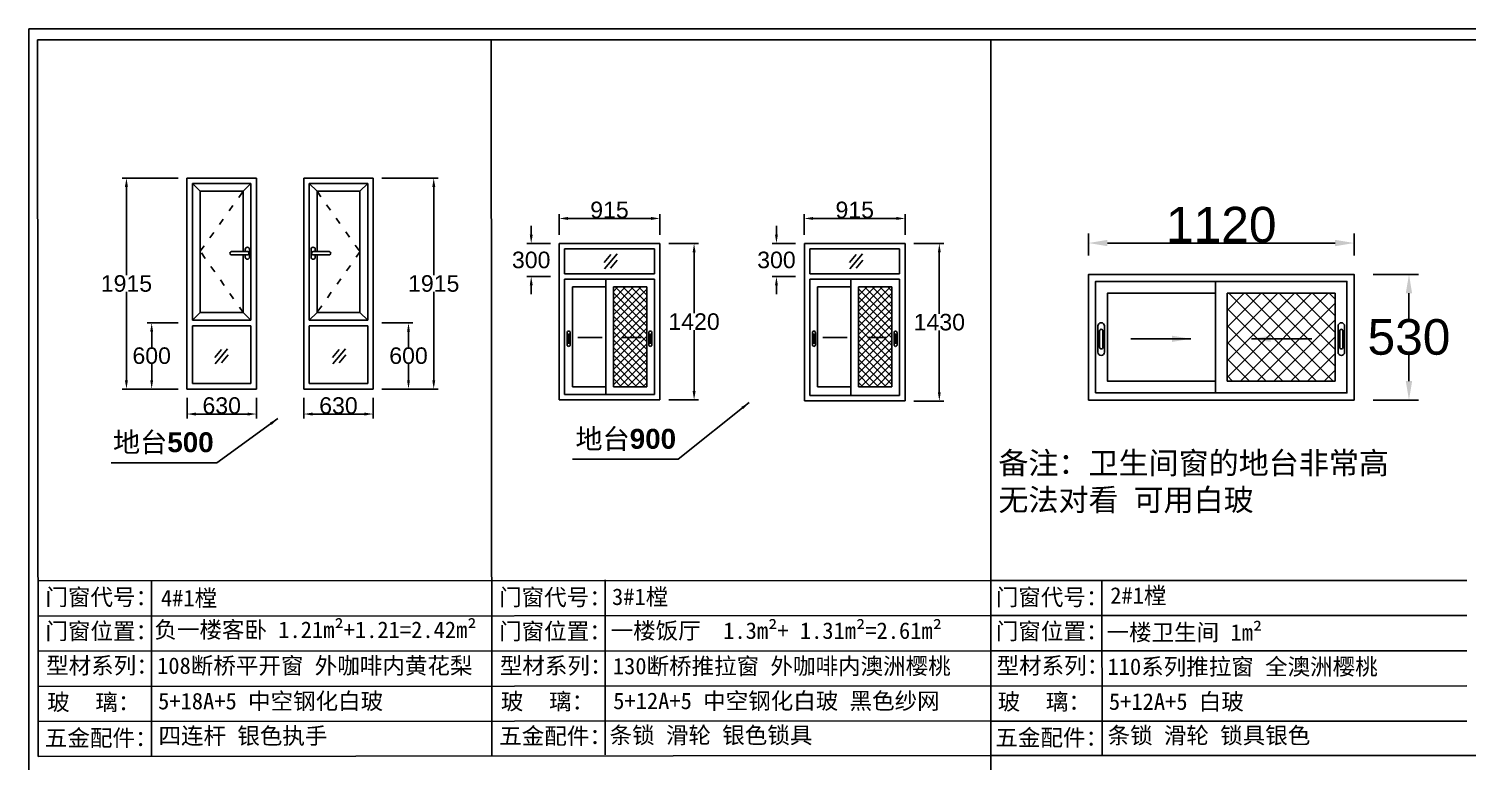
# Model space of a CAD drawing. Header units: inches. Extents: x -138455 to 599497, y -747149 to 13167.
# Drawn here: x 102585 to 115646, y -99263 to -92614 of the extents above; entities that cross this region are included whole.
import ezdxf

# ---------------------------------------------------------------- set-up
doc = ezdxf.new("R2010")
doc.units = ezdxf.units.IN
doc.header["$MEASUREMENT"] = 0
doc.header["$PDMODE"] = 35
doc.header["$PDSIZE"] = -3
doc.linetypes.add('ACAD_ISO03W100', pattern=[30, 12, -18])
doc.layers.add('0 @ 1', color=7, linetype='Continuous')
doc.styles.add('Annotative', font='arialbd.ttf')
doc.styles.get("Standard").update_dxf_attribs({"font": 'arial.ttf'})
doc.dimstyles.get("Standard").update_dxf_attribs({"dimtxt": 80, "dimasz": 70, "dimexe": 40, "dimexo": 80, "dimgap": 0, "dimtad": 1, "dimtih": 1, "dimtoh": 1, "dimdec": 0, "dimzin": 0, "dimdsep": 46, "dimtxsty": 'Standard', "dimcen": 0.09, "dimadec": 0, "dimazin": 0, "dimtfac": 1, "dimtdec": 0, "dimtofl": 0, "dimtmove": 0, "dimatfit": 3, "dimfxl": 0, "dimtolj": 1, "dimtzin": 0, "dimarcsym": 0})

# ---------------------------------------------------------------- blocks, each defined once
blk = doc.blocks.new('*D761')
at = {"color": 0, "lineweight": -2, "transparency": 16777216}
for p, q in [((108396, -94563), (108666, -94563)), ((108626, -94643), (108626, -95196)), ((108626, -95903), (108626, -95349)), ((108396, -95983), (108666, -95983))]:
    blk.add_line(p, q, dxfattribs=at)
at = {"color": 0, "transparency": 16777216}
for points in [[(108613, -94643), (108640, -94643), (108626, -94563)], [(108613, -95903), (108640, -95903), (108626, -95983)]]:
    blk.add_solid(points, dxfattribs=at)
at = {"layer": 'Defpoints', "color": 0, "transparency": 16777216}
for p in [(108316, -94563), (108316, -95983), (108626, -95983)]:
    blk.add_point(p, dxfattribs=at)
at = {"color": 0, "transparency": 16777216, "insert": (108626, -95273), "char_height": 150, "attachment_point": 5}
blk.add_mtext('\\A1;1420', dxfattribs=at)
blk = doc.blocks.new('*D762')
at = {"color": 0, "lineweight": -2, "transparency": 16777216}
for p, q in [((107401, -94483), (107401, -94296)), ((108316, -94483), (108316, -94296)), ((108236, -94336), (107481, -94336))]:
    blk.add_line(p, q, dxfattribs=at)
at = {"color": 0, "transparency": 16777216}
for points in [[(107481, -94322), (107481, -94349), (107401, -94336)], [(108236, -94322), (108236, -94349), (108316, -94336)]]:
    blk.add_solid(points, dxfattribs=at)
at = {"layer": 'Defpoints', "color": 0, "transparency": 16777216}
for p in [(107401, -94336), (107401, -94563), (108316, -94563)]:
    blk.add_point(p, dxfattribs=at)
at = {"color": 0, "transparency": 16777216, "insert": (107858, -94259), "char_height": 150, "attachment_point": 5}
blk.add_mtext('\\A1;915', dxfattribs=at)
blk = doc.blocks.new('*D763')
at = {"color": 0, "lineweight": -2, "transparency": 16777216}
for p, q in [((107147, -94483), (107147, -94403)), ((107321, -94563), (107107, -94563)), ((107321, -94863), (107107, -94863)), ((107147, -94943), (107147, -95023))]:
    blk.add_line(p, q, dxfattribs=at)
at = {"color": 0, "transparency": 16777216}
for points in [[(107134, -94483), (107161, -94483), (107147, -94563)], [(107134, -94943), (107161, -94943), (107147, -94863)]]:
    blk.add_solid(points, dxfattribs=at)
at = {"layer": 'Defpoints', "color": 0, "transparency": 16777216}
for p in [(107147, -94563), (107401, -94563), (107401, -94863)]:
    blk.add_point(p, dxfattribs=at)
at = {"color": 0, "transparency": 16777216, "insert": (107147, -94713), "char_height": 150, "attachment_point": 5}
blk.add_mtext('\\A1;300', dxfattribs=at)
blk = doc.blocks.new('123as')
at = {"color": 0}
for p, q in [((90189, 51387), (90252, 51462)), ((90194, 51330), (90312, 51470)), ((90251, 51335), (90314, 51410))]:
    blk.add_line(p, q, dxfattribs=at)
blk = doc.blocks.new('123z')
at = {"color": 0}
for points in [[(94078.4, 52755), (94078.4, 52755, 0.414214), (94088.4, 52765), (94088.4, 52845, 0.414214), (94078.4, 52855), (94078.4, 52855, 0.414214), (94068.4, 52845), (94068.4, 52765, 0.414214)], [(94078.4, 52775), (94078.4, 52775, 0.414214), (94083.4, 52780), (94083.4, 52830, 0.414214), (94078.4, 52835), (94078.4, 52835, 0.414214), (94073.4, 52830), (94073.4, 52780, 0.414214)]]:
    blk.add_lwpolyline(points, format="xyb", close=True, dxfattribs=at)
blk = doc.blocks.new('*D764')
at = {"color": 0, "lineweight": -2, "transparency": 16777216}
for p, q in [((110622, -94563), (110893, -94563)), ((110853, -94643), (110853, -95201)), ((110853, -95913), (110853, -95354)), ((110622, -95993), (110893, -95993))]:
    blk.add_line(p, q, dxfattribs=at)
at = {"color": 0, "transparency": 16777216}
for points in [[(110840, -94643), (110866, -94643), (110853, -94563)], [(110840, -95913), (110866, -95913), (110853, -95993)]]:
    blk.add_solid(points, dxfattribs=at)
at = {"layer": 'Defpoints', "color": 0, "transparency": 16777216}
for p in [(110542, -94563), (110542, -95993), (110853, -95993)]:
    blk.add_point(p, dxfattribs=at)
at = {"color": 0, "transparency": 16777216, "insert": (110853, -95278), "char_height": 150, "attachment_point": 5}
blk.add_mtext('\\A1;1430', dxfattribs=at)
blk = doc.blocks.new('*D765')
at = {"color": 0, "lineweight": -2, "transparency": 16777216}
for p, q in [((109627, -94483), (109627, -94296)), ((110542, -94483), (110542, -94296)), ((110462, -94336), (109707, -94336))]:
    blk.add_line(p, q, dxfattribs=at)
at = {"color": 0, "transparency": 16777216}
for points in [[(109707, -94322), (109707, -94349), (109627, -94336)], [(110462, -94322), (110462, -94349), (110542, -94336)]]:
    blk.add_solid(points, dxfattribs=at)
at = {"layer": 'Defpoints', "color": 0, "transparency": 16777216}
for p in [(109627, -94336), (109627, -94563), (110542, -94563)]:
    blk.add_point(p, dxfattribs=at)
at = {"color": 0, "transparency": 16777216, "insert": (110085, -94259), "char_height": 150, "attachment_point": 5}
blk.add_mtext('\\A1;915', dxfattribs=at)
blk = doc.blocks.new('*D766')
at = {"color": 0, "lineweight": -2, "transparency": 16777216}
for p, q in [((109374, -94483), (109374, -94403)), ((109547, -94563), (109334, -94563)), ((109547, -94863), (109334, -94863)), ((109374, -94943), (109374, -95023))]:
    blk.add_line(p, q, dxfattribs=at)
at = {"color": 0, "transparency": 16777216}
for points in [[(109361, -94483), (109387, -94483), (109374, -94563)], [(109361, -94943), (109387, -94943), (109374, -94863)]]:
    blk.add_solid(points, dxfattribs=at)
at = {"layer": 'Defpoints', "color": 0, "transparency": 16777216}
for p in [(109374, -94563), (109627, -94563), (109627, -94863)]:
    blk.add_point(p, dxfattribs=at)
at = {"color": 0, "transparency": 16777216, "insert": (109374, -94713), "char_height": 150, "attachment_point": 5}
blk.add_mtext('\\A1;300', dxfattribs=at)
blk = doc.blocks.new('*D767')
at = {"color": 0, "lineweight": -2, "transparency": 16777216}
for p, q in [((104022, -95964), (104022, -96151)), ((104652, -95964), (104652, -96151)), ((104572, -96111), (104102, -96111))]:
    blk.add_line(p, q, dxfattribs=at)
at = {"color": 0, "transparency": 16777216}
for points in [[(104102, -96098), (104102, -96125), (104022, -96111)], [(104572, -96098), (104572, -96125), (104652, -96111)]]:
    blk.add_solid(points, dxfattribs=at)
at = {"layer": 'Defpoints', "color": 0, "transparency": 16777216}
for p in [(104022, -95884), (104652, -95884), (104022, -96111)]:
    blk.add_point(p, dxfattribs=at)
at = {"color": 0, "transparency": 16777216, "insert": (104337, -96035), "char_height": 150, "attachment_point": 5}
blk.add_mtext('\\A1;630', dxfattribs=at)
blk = doc.blocks.new('dzcs')
blk.add_lwpolyline([(142095.7, -3327.8), (142195.7, -3327.8, 0.414214), (142205.7, -3317.8), (142205.7, -3317.8, 0.414214), (142195.7, -3307.8), (142095.7, -3307.8, 0.414214), (142085.7, -3317.8), (142085.7, -3317.8, 0.414214)], format="xyb", close=True)
blk.add_lwpolyline([(142182.2, -3327.8), (142182.2, -3341.8, 0.414214), (142195.7, -3355.3), (142195.7, -3355.3, 0.414214), (142209.2, -3341.8), (142209.2, -3293.8, 0.414214), (142195.7, -3280.3), (142195.7, -3280.3, 0.414214), (142182.2, -3293.8), (142182.2, -3307.8)], format="xyb")
blk = doc.blocks.new('*D768')
at = {"color": 0, "lineweight": -2, "transparency": 16777216}
for p, q in [((103942, -95284), (103661, -95284)), ((103701, -95364), (103701, -95505)), ((103701, -95804), (103701, -95658)), ((103942, -95884), (103661, -95884))]:
    blk.add_line(p, q, dxfattribs=at)
at = {"color": 0, "transparency": 16777216}
for points in [[(103688, -95364), (103714, -95364), (103701, -95284)], [(103688, -95804), (103714, -95804), (103701, -95884)]]:
    blk.add_solid(points, dxfattribs=at)
at = {"layer": 'Defpoints', "color": 0, "transparency": 16777216}
for p in [(104022, -95284), (103701, -95884), (104022, -95884)]:
    blk.add_point(p, dxfattribs=at)
at = {"color": 0, "transparency": 16777216, "insert": (103701, -95582), "char_height": 150, "attachment_point": 5}
blk.add_mtext('\\A1;600', dxfattribs=at)
blk = doc.blocks.new('*D769')
at = {"color": 0, "lineweight": -2, "transparency": 16777216}
for p, q in [((103942, -93969), (103432, -93969)), ((103472, -94049), (103472, -94850)), ((103472, -95804), (103472, -95003)), ((103942, -95884), (103432, -95884))]:
    blk.add_line(p, q, dxfattribs=at)
at = {"color": 0, "transparency": 16777216}
for points in [[(103458, -94049), (103485, -94049), (103472, -93969)], [(103458, -95804), (103485, -95804), (103472, -95884)]]:
    blk.add_solid(points, dxfattribs=at)
at = {"layer": 'Defpoints', "color": 0, "transparency": 16777216}
for p in [(103472, -93969), (104022, -93969), (104022, -95884)]:
    blk.add_point(p, dxfattribs=at)
at = {"color": 0, "transparency": 16777216, "insert": (103472, -94927), "char_height": 150, "attachment_point": 5}
blk.add_mtext('\\A1;1915', dxfattribs=at)
blk = doc.blocks.new('*D770')
at = {"color": 0, "lineweight": -2, "transparency": 16777216}
for p, q in [((105082, -95964), (105082, -96151)), ((105712, -95964), (105712, -96151)), ((105162, -96111), (105632, -96111))]:
    blk.add_line(p, q, dxfattribs=at)
at = {"color": 0, "transparency": 16777216}
for points in [[(105162, -96098), (105162, -96125), (105082, -96111)], [(105632, -96098), (105632, -96125), (105712, -96111)]]:
    blk.add_solid(points, dxfattribs=at)
at = {"layer": 'Defpoints', "color": 0, "transparency": 16777216}
for p in [(105082, -95884), (105712, -95884), (105712, -96111)]:
    blk.add_point(p, dxfattribs=at)
at = {"color": 0, "transparency": 16777216, "insert": (105397, -96035), "char_height": 150, "attachment_point": 5}
blk.add_mtext('\\A1;630', dxfattribs=at)
blk = doc.blocks.new('*D771')
at = {"color": 0, "lineweight": -2, "transparency": 16777216}
for p, q in [((105792, -95284), (106073, -95284)), ((106033, -95364), (106033, -95505)), ((106033, -95804), (106033, -95658)), ((105792, -95884), (106073, -95884))]:
    blk.add_line(p, q, dxfattribs=at)
at = {"color": 0, "transparency": 16777216}
for points in [[(106020, -95364), (106046, -95364), (106033, -95284)], [(106020, -95804), (106046, -95804), (106033, -95884)]]:
    blk.add_solid(points, dxfattribs=at)
at = {"layer": 'Defpoints', "color": 0, "transparency": 16777216}
for p in [(105712, -95284), (105712, -95884), (106033, -95884)]:
    blk.add_point(p, dxfattribs=at)
at = {"color": 0, "transparency": 16777216, "insert": (106033, -95582), "char_height": 150, "attachment_point": 5}
blk.add_mtext('\\A1;600', dxfattribs=at)
blk = doc.blocks.new('*D772')
at = {"color": 0, "lineweight": -2, "transparency": 16777216}
for p, q in [((105792, -93969), (106302, -93969)), ((106262, -94049), (106262, -94850)), ((106262, -95804), (106262, -95003)), ((105792, -95884), (106302, -95884))]:
    blk.add_line(p, q, dxfattribs=at)
at = {"color": 0, "transparency": 16777216}
for points in [[(106249, -94049), (106276, -94049), (106262, -93969)], [(106249, -95804), (106276, -95804), (106262, -95884)]]:
    blk.add_solid(points, dxfattribs=at)
at = {"layer": 'Defpoints', "color": 0, "transparency": 16777216}
for p in [(105712, -93969), (106262, -93969), (105712, -95884)]:
    blk.add_point(p, dxfattribs=at)
at = {"color": 0, "transparency": 16777216, "insert": (106262, -94927), "char_height": 150, "attachment_point": 5}
blk.add_mtext('\\A1;1915', dxfattribs=at)
blk = doc.blocks.new('*D715')
at = {"color": 0, "lineweight": -2, "transparency": 16777216}
for p, q in [((135065.7, -84822.9), (135065.7, -84730.9)), ((136185.7, -84822.9), (136185.7, -84730.9)), ((135145.7, -84770.9), (136105.7, -84770.9))]:
    blk.add_line(p, q, dxfattribs=at)
at = {"color": 0, "transparency": 16777216}
for points in [[(135145.7, -84757.5), (135145.7, -84784.2), (135065.7, -84770.9)], [(136105.7, -84757.5), (136105.7, -84784.2), (136185.7, -84770.9)]]:
    blk.add_solid(points, dxfattribs=at)
at = {"layer": 'Defpoints', "color": 0, "transparency": 16777216}
for p in [(136185.7, -84770.9), (135065.7, -84902.9), (136185.7, -84902.9)]:
    blk.add_point(p, dxfattribs=at)
at = {"color": 0, "transparency": 16777216, "insert": (135625.7, -84694.3), "char_height": 150, "attachment_point": 5}
blk.add_mtext('\\A1;1120', dxfattribs=at)
blk = doc.blocks.new('*D716')
at = {"color": 0, "lineweight": -2, "transparency": 16777216}
for p, q in [((136265.7, -84902.9), (136457.4, -84902.9)), ((136417.4, -84982.9), (136417.4, -85091.2)), ((136417.4, -85352.9), (136417.4, -85244.5)), ((136265.7, -85432.9), (136457.4, -85432.9))]:
    blk.add_line(p, q, dxfattribs=at)
at = {"color": 0, "transparency": 16777216}
for points in [[(136404, -84982.9), (136430.7, -84982.9), (136417.4, -84902.9)], [(136404, -85352.9), (136430.7, -85352.9), (136417.4, -85432.9)]]:
    blk.add_solid(points, dxfattribs=at)
at = {"layer": 'Defpoints', "color": 0, "transparency": 16777216}
for p in [(136185.7, -84902.9), (136185.7, -85432.9), (136417.4, -85432.9)]:
    blk.add_point(p, dxfattribs=at)
at = {"color": 0, "transparency": 16777216, "insert": (136417.4, -85167.9), "char_height": 150, "attachment_point": 5}
blk.add_mtext('\\A1;530', dxfattribs=at)
blk = doc.blocks.new('12312asda')
h = blk.add_hatch()
h.set_pattern_fill('ANSI37', color=256, scale=400)
h.set_pattern_definition([(45, (-15240.87, 16393.82), (-35.355339, 35.355339), []), (135, (-15240.87, 16393.82), (-35.355339, -35.355339), [])])
h.paths.add_polyline_path([(135650.7, -84982.9), (135650.7, -85352.9), (136105.7, -85352.9), (136105.7, -84982.9)])
for p, q in [((135600.7, -84932.9), (135600.7, -85402.9)), ((135650.7, -84982.9), (135650.7, -85352.9))]:
    blk.add_line(p, q)
for points in [[(135065.7, -85432.9), (136185.7, -85432.9), (136185.7, -84902.9), (135065.7, -84902.9)], [(135095.7, -85402.9), (136155.7, -85402.9), (136155.7, -84932.9), (135095.7, -84932.9)]]:
    blk.add_lwpolyline(points, close=True)
for points in [[(135600.7, -84982.9), (135145.7, -84982.9), (135145.7, -85352.9), (135600.7, -85352.9)], [(135650.7, -85352.9), (136105.7, -85352.9), (136105.7, -84982.9), (135650.7, -84982.9)]]:
    blk.add_lwpolyline(points)
at = {"yscale": 1.375633768039992, "zscale": 1.375633768039992}
for p, xscale in [((264536.8, -157816.1), -1.375633768039992), ((6714.7, -157816.1), 1.375633768039992)]:
    blk.add_blockref('123z', p, dxfattribs=dict(at, xscale=xscale))
dim = blk.add_linear_dim(base=(136185.7, -84770.9), p1=(135065.7, -84902.9), p2=(136185.7, -84902.9), dimstyle='Standard', override={"dimtxt": 150, "dimasz": 80})
dim.commit()
dim.dimension.update_dxf_attribs({"geometry": '*D715', "text_midpoint": (135625.7, -84694.3)})
dim = blk.add_linear_dim(base=(136417.4, -85432.9), p1=(136185.7, -84902.9), p2=(136185.7, -85432.9), angle=90, dimstyle='Standard', override={"dimtxt": 150, "dimasz": 80})
dim.commit()
dim.dimension.update_dxf_attribs({"geometry": '*D716', "text_midpoint": (136417.4, -85167.9), "dimtype": 128})
for points in [[(135497.7, -85174.8), (135243.5, -85174.8)], [(135753.8, -85174.8), (136008, -85174.8)]]:
    blk.add_leader(points, dimstyle='Standard', override={"dimtxt": 150, "dimasz": 80})

msp = doc.modelspace()

# ---------------------------------------------------------------- hatches: boundary and pattern name
h = msp.add_hatch()
h.set_pattern_fill('ANSI37', color=256, scale=400)
h.set_pattern_definition([(45, (-48843.757, 3459.445), (-35.355339, 35.355339), []), (135, (-48843.757, 3459.445), (-35.355339, -35.355339), [])])
h.paths.add_polyline_path([(108195.8, -94957.8), (107893.3, -94957.8), (107893.3, -95862.8), (108195.8, -95862.8)])
h.paths.add_polyline_path([(110119.8, -95862.8), (110422.3, -95862.8), (110422.3, -94957.8), (110119.8, -94957.8)])

# ---------------------------------------------------------------- linework, layer by layer
for p, q in [((122209.2, -92613.9), (102585, -92613.9)), ((102585, -92613.9), (102585, -106074.1)), ((102662.8, -92713.5), (122109.5, -92713.5)), ((102670.3, -99219.6), (102662.8, -92713.5)), ((106789.9, -99215.5), (106782.4, -92711.5)), ((111319.2, -92713.5), (111319.2, -106076.2)), ((104651.6, -93969), (104021.6, -93969)), ((104021.6, -93969), (104021.6, -95884)), ((104601.6, -94019), (104071.6, -94019)), ((104071.6, -94019), (104071.6, -95259)), ((104141.6, -94089), (104071.6, -94019)), ((104531.6, -94089), (104601.6, -94019)), ((104601.6, -95259), (104601.6, -94019)), ((104651.6, -93969), (104651.6, -95884)), ((104651.6, -95884), (104651.6, -93969)), ((105082.4, -93969), (105712.4, -93969)), ((105082.4, -93969), (105082.4, -95884)), ((105082.4, -95884), (105082.4, -93969)), ((105132.4, -94019), (105662.4, -94019)), ((105132.4, -95259), (105132.4, -94019)), ((105202.4, -94089), (105132.4, -94019)), ((105592.4, -94089), (105662.4, -94019)), ((105662.4, -94019), (105662.4, -95259)), ((105712.4, -93969), (105712.4, -95884)), ((104531.6, -94089), (104141.6, -94089)), ((104141.6, -94089), (104141.6, -95189)), ((104531.6, -94637.2), (104531.6, -94089)), ((105592.4, -94089), (105202.4, -94089)), ((105202.4, -94089), (105202.4, -94637.2)), ((105592.4, -95189), (105592.4, -94089)), ((107400.8, -95982.8), (107400.8, -94562.8)), ((107400.8, -94562.8), (108315.8, -94562.8)), ((108315.8, -95982.8), (108315.8, -94562.8)), ((108315.8, -95982.8), (108315.8, -94562.8)), ((109627.3, -95992.8), (109627.3, -94562.8)), ((109627.3, -94562.8), (110542.3, -94562.8)), ((110542.3, -95992.8), (110542.3, -94562.8)), ((110542.3, -95992.8), (110542.3, -94562.8)), ((104531.6, -95189), (104531.6, -94666.1)), ((105202.4, -94666.1), (105202.4, -95189)), ((107450.8, -94837.8), (107450.8, -94612.8)), ((107450.8, -94612.8), (108265.8, -94612.8)), ((108265.8, -94612.8), (108265.8, -94837.8)), ((109677.3, -94837.8), (109677.3, -94612.8)), ((109677.3, -94612.8), (110492.3, -94612.8)), ((110492.3, -94612.8), (110492.3, -94837.8)), ((107450.8, -94837.8), (108265.8, -94837.8)), ((107450.8, -95932.8), (107450.8, -94887.8)), ((107450.8, -94887.8), (108265.8, -94887.8)), ((107823.3, -94887.8), (107823.3, -95932.8)), ((108265.8, -94887.8), (108265.8, -95932.8)), ((109677.3, -94837.8), (110492.3, -94837.8)), ((109677.3, -95942.8), (109677.3, -94887.8)), ((109677.3, -94887.8), (110492.3, -94887.8)), ((110049.8, -94887.8), (110049.8, -95942.8)), ((110492.3, -94887.8), (110492.3, -95942.8)), ((107520.8, -95862.8), (107520.8, -94957.8)), ((107520.8, -94957.8), (107823.3, -94957.8)), ((107893.3, -94957.8), (108195.8, -94957.8)), ((107893.3, -94957.8), (107893.3, -95862.8)), ((108195.8, -94957.8), (108195.8, -95862.8)), ((109747.3, -95862.8), (109747.3, -94957.8)), ((109747.3, -94957.8), (110049.8, -94957.8)), ((110119.8, -94957.8), (110422.3, -94957.8)), ((110119.8, -94957.8), (110119.8, -95862.8)), ((110422.3, -94957.8), (110422.3, -95862.8)), ((104141.6, -95189), (104071.6, -95259)), ((104141.6, -95189), (104531.6, -95189)), ((104531.6, -95189), (104601.6, -95259)), ((105202.4, -95189), (105132.4, -95259)), ((105202.4, -95189), (105592.4, -95189)), ((105592.4, -95189), (105662.4, -95259)), ((104071.6, -95259), (104601.6, -95259)), ((104071.6, -95309), (104071.6, -95834)), ((104071.6, -95309), (104601.6, -95309)), ((104601.6, -95834), (104601.6, -95309)), ((105662.4, -95259), (105132.4, -95259)), ((105132.4, -95834), (105132.4, -95309)), ((105662.4, -95309), (105132.4, -95309)), ((105662.4, -95309), (105662.4, -95834)), ((104071.6, -95834), (104601.6, -95834)), ((105662.4, -95834), (105132.4, -95834)), ((107823.3, -95862.8), (107520.8, -95862.8)), ((108195.8, -95862.8), (107893.3, -95862.8)), ((110049.8, -95862.8), (109747.3, -95862.8)), ((110422.3, -95862.8), (110119.8, -95862.8)), ((104021.6, -95884), (104651.6, -95884)), ((105712.4, -95884), (105082.4, -95884)), ((108315.8, -95982.8), (107400.8, -95982.8)), ((108265.8, -95932.8), (107450.8, -95932.8)), ((110542.3, -95992.8), (109627.3, -95992.8)), ((110492.3, -95942.8), (109677.3, -95942.8)), ((102668, -97626.5), (111319.2, -97622)), ((103699.9, -97622.6), (103700.4, -99212.6)), ((107819.5, -97616.1), (107819.9, -99206)), ((111319.2, -97622), (115643.8, -97622)), ((112329.9, -97622), (112330.3, -99206.2)), ((102668.5, -97945.9), (111319.4, -97941.2)), ((111319.2, -97941.1), (115643.8, -97941.1)), ((102668.9, -98265.3), (111319.6, -98260.5)), ((111319.2, -98260.4), (115643.8, -98260.4)), ((102669.4, -98584.7), (111319.8, -98580)), ((111319.2, -98581.6), (115643.8, -98579.9)), ((102669.9, -98902.8), (111320, -98896.9)), ((111319.3, -98900.7), (115643.9, -98899)), ((102670.3, -99219.6), (111320.3, -99211.3)), ((122109.5, -99211.2), (111319.2, -99211.2))]:
    msp.add_line(p, q)
at = {"linetype": 'ACAD_ISO03W100', "ltscale": 5}
for points in [[(104531.6, -95189), (104141.6, -94633.5), (104531.6, -94089)], [(105202.4, -94089), (105592.4, -94639), (105202.4, -95189)]]:
    msp.add_lwpolyline(points, dxfattribs=at)

# ---------------------------------------------------------------- block references
for name, p, xscale, yscale, zscale in [('12312asda', (-178553.5, 87930.7), 2.152738467905957, 2.152738467905957, 2.152738467905957), ('123as', (20646.6, -144399.1), 0.9664348597324446, 0.9664348597324446, 0.9664348597324446), ('123as', (22874.7, -144399.1), 0.9664348597324446, 0.9664348597324446, 0.9664348597324446), ('123z', (-21929.6, -168068.2), 1.375633768039992, 1.375633768039992, 1.375633768039992), ('123z', (237646.3, -168068.2), -1.375633768039992, 1.375633768039992, 1.375633768039992), ('123z', (239131.8, -168068.2), -1.375633768039992, 1.375633768039992, 1.375633768039992), ('123z', (-18962.1, -168068.2), 1.375633768039992, 1.375633768039992, 1.375633768039992)]:
    msp.add_blockref(name, p, dxfattribs=dict(xscale=xscale, yscale=yscale, zscale=zscale))
at = {"rotation": 180}
for name, p, xscale, yscale, zscale in [('dzcs', (-101013.4, -99448.4), -1.445779102545755, 1.445779102545755, 1.445779102545755), ('dzcs', (310750.8, -99448.4), 1.445779102545755, 1.445779102545755, 1.445779102545755), ('123as', (191557.5, -45912.7), 0.9664348597324446, 0.9664348597324446, 0.9664348597324446), ('123as', (192626.1, -45912.7), 0.9664348597324446, 0.9664348597324446, 0.9664348597324446)]:
    msp.add_blockref(name, p, dxfattribs=dict(at, xscale=xscale, yscale=yscale, zscale=zscale))

# ---------------------------------------------------------------- texts
at = {"layer": '0 @ 1', "style": 'Annotative'}
for s, p in [('门窗代号：', (102735.9, -97847.9)), ('门窗代号：', (106855.5, -97849.1)), ('门窗代号：', (111365.9, -97848.7)), ('门窗位置：', (102735.9, -98156.9)), ('门窗位置：', (106855.5, -98158.1)), ('门窗位置：', (111365.9, -98157.7)), ('型材系列：', (102742.3, -98469)), ('型材系列：', (106861.8, -98470.2)), ('型材系列：', (111372.2, -98469.9)), ('玻    璃：', (102752.2, -98801.4)), ('玻    璃：', (106871.8, -98794.9)), ('玻    璃：', (111382.7, -98797.2)), ('五金配件：', (102730.9, -99126.4)), ('五金配件：', (106856.9, -99108.6)), ('五金配件：', (111362.2, -99123.3))]:
    msp.add_text(s, height=150, dxfattribs=at).set_placement(p)
at = {"layer": '0 @ 1', "attachment_point": 1, "style": 'Annotative'}
for s, width, insert, char_height in [('{\\fSimSun|b1|i0|c134|p2;地台}500', 945.13, (103349.9, -96276.7), 180.693), ('{\\fSimSun|b1|i0|c134|p2;地台}900', 945.13, (107548.8, -96245.8), 180.693), ('\\pt3000;{\\fSimSun|b1|i0|c134|p2;备注：卫生间窗的地台非常高\\P无法对看 可用白玻}', 4396.385, (111389, -96456), 200), ('{\\fSimSun|b1|i0|c134|p2;4#1樘}', 4396.385, (103784.5, -97706.6), 150), ('{\\fSimSun|b1|i0|c134|p2;3#1樘}', 4396.385, (107880.9, -97694.8), 150), ('{\\fSimSun|b1|i0|c134|p2;2#1樘}', 4396.385, (112404.6, -97683.4), 150), ('{\\fSimSun|b1|i0|c134|p2;负一楼客卧 1.21m²+1.21=2.42m²}', 4396.385, (103725.4, -97994.4), 150), ('{\\fSimSun|b1|i0|c134|p2;一楼饭厅  1.3m²+ 1.31m²=2.61m²}', 4396.385, (107868, -98002.3), 150), ('{\\fSimSun|b1|i0|c134|p2;一楼卫生间 1m² }', 4396.385, (112371.1, -98017.6), 150), ('\\pt2250;{\\fSimSun|b1|i0|c134|p2;108断桥平开窗 外咖啡内黄花梨}', 4396.385, (103750.2, -98320.5), 150), ('\\pt2250;{\\fSimSun|b1|i0|c134|p2;130断桥推拉窗 外咖啡内澳洲樱桃}', 4396.385, (107888.3, -98324.1), 150), ('{\\fSimSun|b1|i0|c134|p2;110系列推拉窗 全澳洲樱桃}', 4396.385, (112379.7, -98329), 150), ('{\\fSimSun|b1|i0|c134|p2;5+18A+5 中空钢化白玻 }', 5972.399, (103759.2, -98642.1), 150), ('{\\fSimSun|b1|i0|c134|p2;5+12A+5 中空钢化白玻 黑色纱网}', 5972.399, (107891.8, -98639.9), 150), ('{\\fSimSun|b1|i0|c134|p2;5+12A+5 白玻 }', 5972.399, (112392.9, -98646.6), 150), ('{\\fSimSun|b1|i0|c134|p2;四连杆 银色执手}', 4396.385, (103762.7, -98957.3), 150), ('{\\fSimSun|b1|i0|c134|p2;条锁 滑轮 银色锁具}', 4396.385, (107859.1, -98951.4), 150), ('{\\fSimSun|b1|i0|c134|p2;条锁 滑轮 锁具银色}', 4396.385, (112380.7, -98953.5), 150)]:
    msp.add_mtext_dynamic_manual_height_columns(s, width=width, gutter_width=903.5, heights=[0], dxfattribs=dict(at, insert=insert, char_height=char_height))

# ---------------------------------------------------------------- dimensions: what is measured, and where the dimension line sits
for base, p1, p2, angle, picture, middle in [((103471.6, -93969), (104021.6, -95884), (104021.6, -93969), 270, '*D769', (103471.6, -94926.5)), ((106262.3, -93969), (105712.4, -95884), (105712.4, -93969), 270, '*D772', (106262.3, -94926.5)), ((107147.4, -94562.8), (107400.8, -94862.8), (107400.8, -94562.8), 90, '*D763', (107147.4, -94712.8)), ((109373.9, -94562.8), (109627.3, -94862.8), (109627.3, -94562.8), 90, '*D766', (109373.9, -94712.8)), ((103701, -95884), (104021.6, -95284), (104021.6, -95884), 270, '*D768', (103701, -95581.6)), ((106032.9, -95884), (105712.4, -95284), (105712.4, -95884), 270, '*D771', (106032.9, -95581.6))]:
    dim = msp.add_linear_dim(base=base, p1=p1, p2=p2, angle=angle, dimstyle='Standard', override={"dimtxt": 150, "dimasz": 80})
    dim.commit()
    dim.dimension.update_dxf_attribs({"geometry": picture, "text_midpoint": middle, "dimtype": 160})
for base, p1, p2, angle, picture, middle in [((107400.8, -94335.5), (108315.8, -94562.8), (107400.8, -94562.8), 180, '*D762', (107858.3, -94259)), ((109627.3, -94335.5), (110542.3, -94562.8), (109627.3, -94562.8), 180, '*D765', (110084.8, -94259)), ((108626.4, -95982.8), (108315.8, -94562.8), (108315.8, -95982.8), 90, '*D761', (108626.4, -95272.8)), ((110852.9, -95992.8), (110542.3, -94562.8), (110542.3, -95992.8), 90, '*D764', (110852.9, -95277.8)), ((104021.6, -96111.3), (104651.6, -95884), (104021.6, -95884), 180, '*D767', (104336.6, -96034.7))]:
    dim = msp.add_linear_dim(base=base, p1=p1, p2=p2, angle=angle, dimstyle='Standard', override={"dimtxt": 150, "dimasz": 80})
    dim.commit()
    dim.dimension.update_dxf_attribs({"geometry": picture, "text_midpoint": middle})
dim = msp.add_linear_dim(base=(105712.4, -96111.3), p1=(105082.4, -95884), p2=(105712.4, -95884), dimstyle='Standard', override={"dimtxt": 150, "dimasz": 80})
dim.commit()
dim.dimension.update_dxf_attribs({"geometry": '*D770', "text_midpoint": (105397.4, -96034.7)})

# ---------------------------------------------------------------- leaders
for points, override in [([(107791, -95416.9), (107570.1, -95416.9)], {"dimasz": 40, "dimexe": 10, "dimexo": 20, "dimgap": 0, "dimtad": 0}), ([(107973.2, -95416.9), (108146.6, -95416.9)], {"dimasz": 40, "dimexe": 10, "dimexo": 20, "dimgap": 0, "dimtad": 0}), ([(110017.5, -95416.9), (109796.6, -95416.9)], {"dimasz": 40, "dimexe": 10, "dimexo": 20, "dimgap": 0, "dimtad": 0}), ([(110199.7, -95416.9), (110373.1, -95416.9)], {"dimasz": 40, "dimexe": 10, "dimexo": 20, "dimgap": 0, "dimtad": 0}), ([(109126.1, -96006.9), (108481.5, -96520.3), (107522.7, -96520.3)], {"dimtxt": 150, "dimasz": 80}), ([(104847.8, -96151.3), (104292.3, -96555.1), (103333.5, -96555.1)], {"dimtxt": 150, "dimasz": 80})]:
    msp.add_leader(points, dimstyle='Standard', override=override)

doc.saveas('drawing.dxf')
